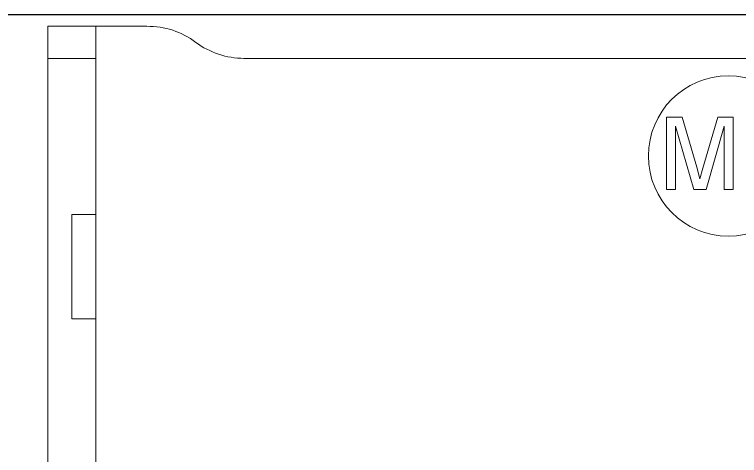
# Model space of a CAD drawing. Header units: millimetres. Extents: x 155927 to 326028, y -36033 to 97293.
# Drawn here: x 169206 to 170111, y 20107 to 20658 of the extents above; entities that cross this region are included whole.
import ezdxf

# ---------------------------------------------------------------- set-up
doc = ezdxf.new("R2010")
doc.units = ezdxf.units.MM
doc.header["$MEASUREMENT"] = 0
doc.layers.add('I-FURN', color=8, linetype='CONTINUOUS', lineweight=9)
doc.layers.add('I-WALL', color=7, linetype='CONTINUOUS', lineweight=9)

msp = doc.modelspace()

# ---------------------------------------------------------------- linework, layer by layer
at = {"layer": 'I-FURN'}
for p, q in [((169247.19, 19842.89), (169247.19, 20642.89)), ((169247.19, 20642.89), (169247.19, 20602.89)), ((169247.19, 20642.89), (169307.19, 20642.89)), ((169247.19, 20642.89), (169307.19, 20642.89)), ((169247.19, 20642.89), (169247.19, 19842.89)), ((169371.08, 20642.89), (169247.19, 20642.89)), ((169247.19, 20642.89), (169371.08, 20642.89)), ((169247.19, 19842.89), (169247.19, 20642.89)), ((169307.19, 20602.89), (169307.19, 20642.89)), ((169307.19, 20642.89), (169307.19, 20407.89)), ((169247.19, 20602.89), (169247.19, 19882.89)), ((169247.19, 20602.89), (169307.19, 20602.89)), ((169247.19, 20602.89), (169307.19, 20602.89)), ((169307.19, 19882.89), (169307.19, 20602.89)), ((170402.19, 20602.89), (169492.19, 20602.89)), ((169492.19, 20602.89), (170402.19, 20602.89)), ((170039.69, 20529.63), (170020.25, 20529.63)), ((170020.25, 20529.63), (170020.25, 20439.22)), ((170057.88, 20467.01), (170039.69, 20529.63)), ((170084.15, 20529.63), (170065.65, 20465.9)), ((170103.59, 20529.63), (170084.15, 20529.63)), ((170103.59, 20439.22), (170103.59, 20529.63)), ((170031.55, 20439.22), (170031.55, 20518.33)), ((170031.55, 20518.33), (170054.26, 20439.22)), ((170069.58, 20439.22), (170092.29, 20518.33)), ((170092.29, 20518.33), (170092.29, 20439.22)), ((170061.92, 20452.59), (170057.88, 20467.01)), ((170065.65, 20465.9), (170061.92, 20452.59)), ((170020.25, 20439.22), (170031.55, 20439.22)), ((170054.26, 20439.22), (170069.58, 20439.22)), ((170092.29, 20439.22), (170103.59, 20439.22)), ((169277.19, 20277.89), (169277.19, 20407.89)), ((169277.19, 20407.89), (169307.19, 20407.89)), ((169277.19, 20407.89), (169307.19, 20407.89)), ((169277.19, 20407.89), (169277.19, 20277.89)), ((169307.19, 20407.89), (169307.19, 20277.89)), ((169277.19, 20277.89), (169307.19, 20277.89)), ((169307.19, 20277.89), (169277.19, 20277.89)), ((169307.19, 20277.89), (169307.19, 19842.89))]:
    msp.add_line(p, q, dxfattribs=at)
for centre, radius, start, end in [((169372.17, 20542.87), 100.03, 53.1301, 90.62561), ((169372.17, 20542.87), 100.03, 53.1301, 90.62561), ((169492.19, 20702.89), 100, 233.1301, 270), ((169492.19, 20702.89), 100, 233.1301, 270), ((170097.53, 20481.09), 100, 0, 180), ((170097.53, 20481.09), 100, 180, 0)]:
    msp.add_arc(centre, radius, start, end, dxfattribs=at)
at = {"layer": 'I-WALL', "lineweight": 30}
msp.add_line((167434.83, 20657.61), (172817.19, 20657.61), dxfattribs=at)

doc.saveas('drawing.dxf')
